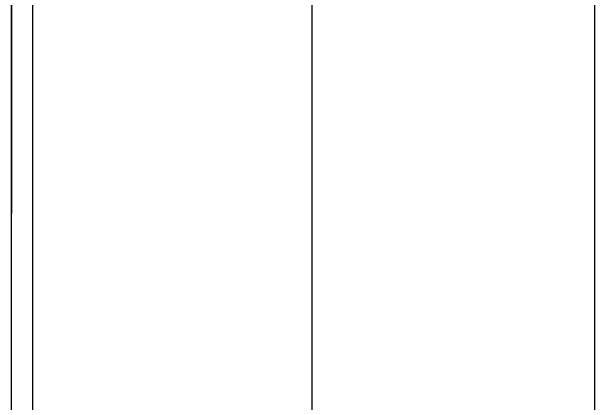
# Model space of a CAD drawing. Header units: millimetres. Extents: x -7718 to 421089, y 87466 to 341395.
# Drawn here: x 151912.6 to 152242.6, y 219671.1 to 219892.7 of the extents above; entities that cross this region are included whole.
import ezdxf

# ---------------------------------------------------------------- set-up
doc = ezdxf.new("R2010")
doc.units = ezdxf.units.MM
doc.header["$LTSCALE"] = 200
doc.header["$MEASUREMENT"] = 0
doc.linetypes.add('HID', pattern=[5, 3, -2])
doc.layers.add('e-plan', color=9, linetype='CONTINUOUS')

msp = doc.modelspace()

# ---------------------------------------------------------------- linework, layer by layer
at = {"layer": 'e-plan'}
for p, q in [((151912.57, 218557.03), (151912.57, 220258.59)), ((151924.57, 218557.03), (151924.57, 220258.59)), ((152082.57, 219948.59), (152082.57, 217173.46)), ((152242.57, 219948.59), (152242.57, 217173.46))]:
    msp.add_line(p, q, dxfattribs=at)
at = {"layer": 'e-plan', "linetype": 'HID', "ltscale": 0.3}
msp.add_line((151912.57, 220258.59), (151912.57, 216858.59), dxfattribs=at)

doc.saveas('drawing.dxf')
